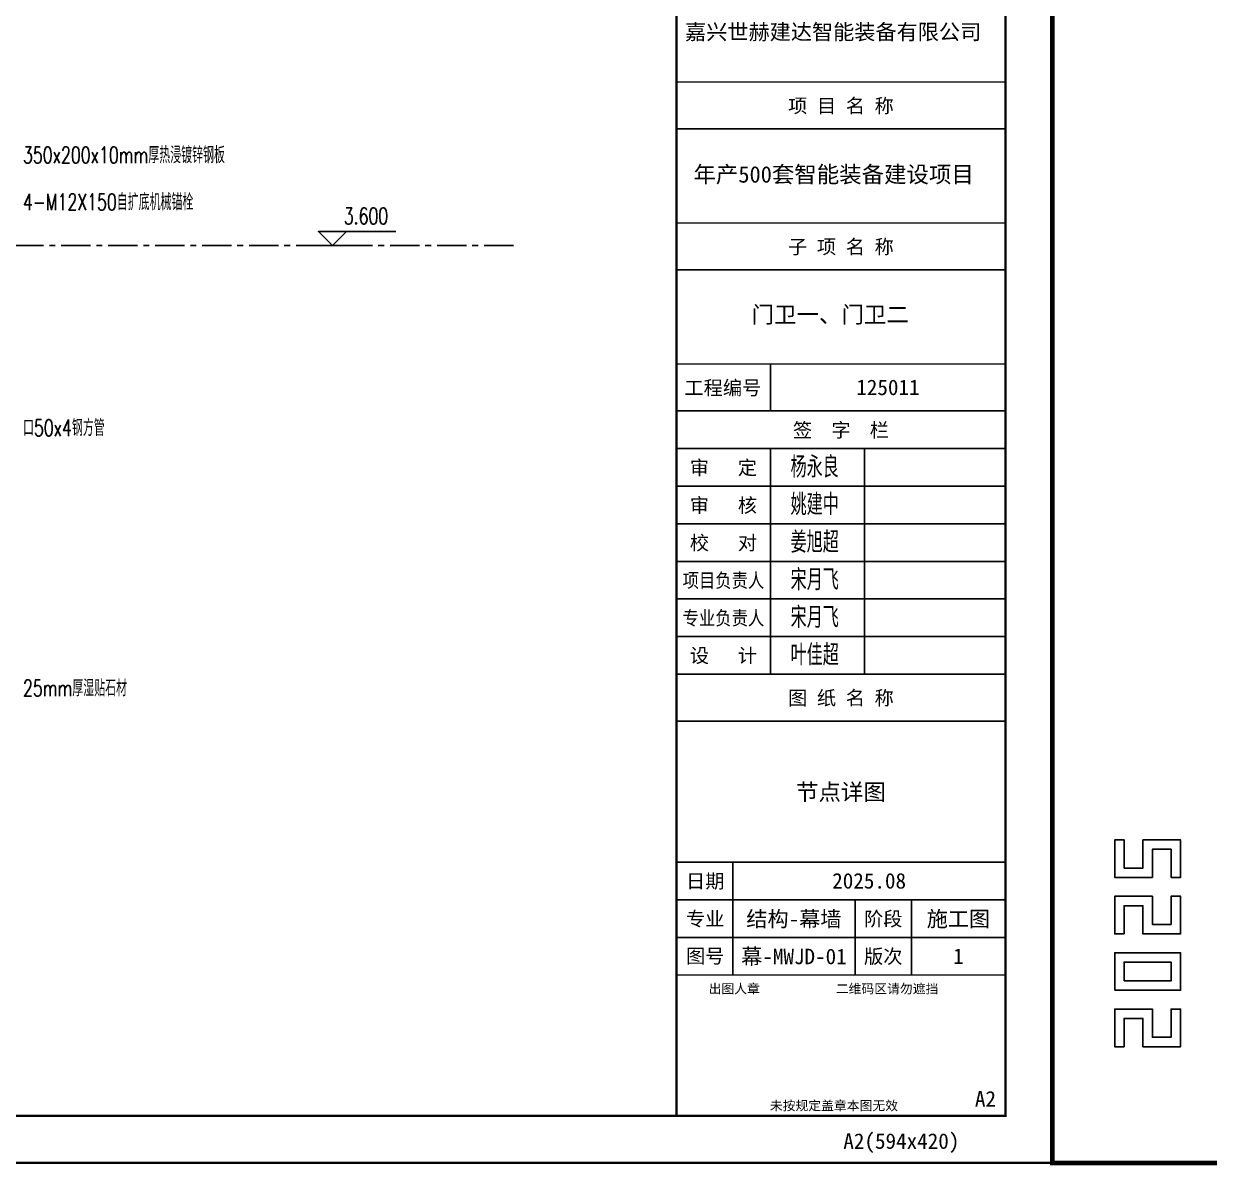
# Model space of a CAD drawing. Extents: x -202236 to 1002404, y -663931 to 1550022.
# Drawn here: x -941 to 68, y -357446 to -356474 of the extents above; entities that cross this region are included whole.
import ezdxf
from ezdxf.enums import TextEntityAlignment as Align
from ezdxf.xclip import XClip

# ---------------------------------------------------------------- set-up
doc = ezdxf.new("R2010")
doc.units = 0
doc.linetypes.add('ZN-CENTER', pattern=[2, 1.25, -0.25, 0.25, -0.25])
for name, color, linetype in [('!ZN6-轴线-1', 1, 'ZN-CENTER'), ('!ZN7-符号-173', 173, 'Continuous'), ('0-cxFrame', 155, 'Continuous'), ('A-AXIS-D', 1, 'Continuous'), ('A-HATCH-1', 252, 'Continuous'), ('A-SFCE', 30, 'Continuous'), ('qianming', 155, 'Continuous'), ('TEXT', 7, 'Continuous')]:
    doc.layers.add(name, color=color, linetype=linetype)
doc.layers.add('0-cxText', color=131, linetype='Continuous', lineweight=25)
doc.layers.add('A-WALL-HATCH', color=8, linetype='Continuous', lineweight=13)
doc.styles.add('BZHZ', font='bzxw', dxfattribs={"width": 0.8, "bigfont": 'bzhz'})
doc.styles.add('cx_biaoti', font='')
doc.styles.add('cx_tuming', font='simhei.ttf')
doc.styles.add('cx_tuqian1', font='')
doc.styles.add('DHTEXT-1', font='ROMANS.shx', dxfattribs={"width": 0.7, "bigfont": 'CHINESE.shx'})
doc.styles.add('ZNTextStyle', font='ROMANS.shx', dxfattribs={"width": 0.7, "bigfont": 'CHINESE.shx'})
doc.styles.add('黑体', font='simhei.ttf', dxfattribs={"height": 12})
doc.styles.get('cx_biaoti').set_extended_font_data('SimSun')
doc.styles.get('cx_tuqian1').set_extended_font_data('SimSun')

# ---------------------------------------------------------------- blocks, each defined once
blk = doc.blocks.new('zjcx_lan_qianzi(Dragon)')
for p, q in [((-7000, 4800), (0, 4800)), ((-5000, 4800), (-5000, 0)), ((-3000, 4800), (-3000, 0)), ((-7000, 4000), (0, 4000)), ((-7000, 3200), (0, 3200)), ((-7000, 2400), (0, 2400)), ((-7000, 1600), (0, 1600)), ((-7000, 800), (0, 800))]:
    blk.add_line(p, q)
at = {"const_width": 30}
blk.add_lwpolyline([(-7000, 5600), (0, 5600)], dxfattribs=at)
blk.add_lwpolyline([(-7000, 5600), (0, 5600), (0, 0), (-7000, 0)], close=True, dxfattribs=at)
at = {"style": 'cx_biaoti'}
for s, p in [('签  字  栏', (-3500, 5200)), ('审   定', (-6000, 4400)), ('审   核', (-6000, 3600)), ('校   对', (-6000, 2800)), ('设   计', (-6000, 400))]:
    blk.add_text(s, height=300, dxfattribs=at).set_placement(p, align=Align.MIDDLE)
at = {"style": 'cx_biaoti', "width": 0.85}
for s, p in [('项目负责人', (-6000, 2000)), ('专业负责人', (-6000, 1200))]:
    blk.add_text(s, height=300, dxfattribs=at).set_placement(p, align=Align.MIDDLE)
blk = doc.blocks.new('T-签字(Dragon)')
at = {"layer": '0-cxFrame'}
blk.add_blockref('zjcx_lan_qianzi(Dragon)', (0, 0), dxfattribs=at)
at = {"layer": 'qianming', "style": 'BZHZ', "width": 0.8}
for s, p in [('杨永良', (-4058, 4433)), ('姚建中', (-4058, 3633)), ('姜旭超', (-4058, 2833)), ('宋月飞', (-4058, 2033)), ('宋月飞', (-4058, 1233)), ('叶佳超', (-4058, 433))]:
    blk.add_text(s, height=450, dxfattribs=at).set_placement(p, align=Align.MIDDLE)
blk = doc.blocks.new('zjcx_lan_tuming(Dragon)')
for p, q in [((-7000, 8400), (0, 8400)), ((-5800, 3000), (-5800, 5400)), ((-7000, 4600), (0, 4600)), ((-3200, 3000), (-3200, 4600)), ((-2000, 3000), (-2000, 4600)), ((-7000, 3800), (0, 3800))]:
    blk.add_line(p, q)
at = {"const_width": 30}
for points in [[(-7000, 9400), (0, 9400)], [(-7000, 5400), (0, 5400)], [(-7000, 3000), (0, 3000)], [(-7000, 0), (0, 0)]]:
    blk.add_lwpolyline(points, dxfattribs=at)
blk.add_lwpolyline([(-7000, 9400), (0, 9400), (0, 0), (-7000, 0)], close=True)
at = {"style": 'cx_biaoti'}
for s, p in [('图 纸 名 称', (-3500, 8900)), ('日期', (-6388, 5000)), ('专业', (-6388, 4200)), ('阶段', (-2600, 4200)), ('图号', (-6388, 3400)), ('版次', (-2600, 3400))]:
    blk.add_text(s, height=300, dxfattribs=at).set_placement(p, align=Align.MIDDLE)
for s, p in [('出图人章', (-6316, 2607)), ('二维码区请勿遮挡', (-3609, 2607)), ('未按规定盖章本图无效', (-5013, 120))]:
    blk.add_text(s, height=200, dxfattribs=at).set_placement(p)
blk = doc.blocks.new('T-图签(Dragon)')
blk.add_blockref('zjcx_lan_tuming(Dragon)', (0, 0))
at = {"color": 3, "style": 'cx_biaoti'}
for s, p in [('2025.08', (-2900, 5000)), ('结构-幕墙 ', (-4389, 4199)), ('施工图', (-1000, 4200))]:
    blk.add_text(s, height=330, dxfattribs=at).set_placement(p, align=Align.MIDDLE)
blk = doc.blocks.new('zjcx_lan_xiangmu(Dragon)')
for p, q in [((-7000, 9000), (0, 9000)), ((-7000, 6000), (0, 6000)), ((-7000, 3000), (0, 3000)), ((-5000, 1000), (-5000, 0))]:
    blk.add_line(p, q)
at = {"const_width": 30}
for points in [[(-7000, 10000), (0, 10000)], [(-7000, 7000), (0, 7000)], [(-7000, 7000), (0, 7000)], [(-7000, 4000), (0, 4000)], [(-7000, 4000), (0, 4000)], [(-7000, 1000), (0, 1000)], [(-7000, 0), (0, 0)]]:
    blk.add_lwpolyline(points, dxfattribs=at)
blk.add_lwpolyline([(-7000, 10000), (0, 10000), (0, 0), (-7000, 0)], close=True)
at = {"style": 'cx_biaoti'}
for s, p in [('建 设 单 位', (-3500, 9500)), ('项 目 名 称', (-3500, 6500)), ('子 项 名 称', (-3500, 3500)), ('工程编号', (-6013, 500))]:
    blk.add_text(s, height=300, dxfattribs=at).set_placement(p, align=Align.MIDDLE)
blk = doc.blocks.new('T-项目(Dragon)')
blk.add_blockref('zjcx_lan_xiangmu(Dragon)', (0, 0))
at = {"color": 3, "style": 'cx_tuming'}
for s, height, p in [('嘉兴世赫建达智能装备有限公司', 330, (-6816, 7901)), ('年产500套智能装备建设项目 ', 350, (-6638, 4859)), ('门卫一、门卫二', 350, (-5399, 1876))]:
    blk.add_text(s, height=height, dxfattribs=at).set_placement(p)
blk = doc.blocks.new('zjcx_T2(Dragon)')
at = {"layer": '0-cxFrame', "const_width": 50}
blk.add_lwpolyline([(-7000, 40000), (0, 40000), (0, 0), (-7000, 0)], close=True, dxfattribs=at)
at = {"layer": '0-cxFrame'}
for name, p in [('T-项目(Dragon)', (0, 15000)), ('T-签字(Dragon)', (0, 9400)), ('T-图签(Dragon)', (0, 0))]:
    blk.add_blockref(name, p, dxfattribs=at)
blk = doc.blocks.new('TK22.A2 L(Dragon)')
at = {"layer": '0-cxFrame', "color": 7, "const_width": 0.5}
blk.add_lwpolyline([(0, 0), (-594, 0), (-594, 420), (0, 420)], close=True, dxfattribs=at)
at = {"layer": '0-cxFrame', "const_width": 0.5}
for points in [[(-80, 10), (-574, 10), (-574, 410), (-80, 410)], [(-10, 10), (-80, 10), (-80, 410), (-10, 410)]]:
    blk.add_lwpolyline(points, close=True, dxfattribs=at)
at = {"layer": 'Defpoints', "color": 2}
for points in [[(-586.37, 34.37), (-587.37, 34.37), (-587.37, 30.37), (-583.37, 30.37), (-583.37, 33.37), (-581.37, 33.37), (-581.37, 30.37), (-580.37, 30.37), (-580.37, 34.37), (-584.37, 34.37), (-584.37, 31.37), (-586.37, 31.37), (-586.37, 34.37)], [(-586.37, 24.37), (-587.37, 24.37), (-587.37, 28.37), (-583.37, 28.37), (-583.37, 25.37), (-581.37, 25.37), (-581.37, 28.37), (-580.37, 28.37), (-580.37, 24.37), (-584.37, 24.37), (-584.37, 27.37), (-586.37, 27.37), (-586.37, 24.37)], [(-586.37, 12.37), (-587.37, 12.37), (-587.37, 16.37), (-583.37, 16.37), (-583.37, 13.37), (-581.37, 13.37), (-581.37, 16.37), (-580.37, 16.37), (-580.37, 12.37), (-584.37, 12.37), (-584.37, 15.37), (-586.37, 15.37), (-586.37, 12.37)]]:
    blk.add_lwpolyline(points, dxfattribs=at)
for points in [[(-587.37, 18.37), (-587.37, 22.37), (-580.37, 22.37), (-580.37, 18.37)], [(-586.37, 19.37), (-586.37, 21.37), (-581.37, 21.37), (-581.37, 19.37)]]:
    blk.add_lwpolyline(points, close=True, dxfattribs=at)
at = {"layer": '0-cxFrame', "xscale": 0.01, "yscale": 0.01, "zscale": 0.01}
blk.add_blockref('zjcx_T2(Dragon)', (-10, 10), dxfattribs=at)
at = {"style": '黑体', "flags": 4}
blk.add_attdef('图幅', text='', height=3.3, dxfattribs=at).set_placement((-40, 3), align=Align.RIGHT)
at = {"layer": '0-cxFrame', "style": '黑体'}
blk.add_text('(594x420)', height=3.3, dxfattribs=at).set_placement((-40, 3))
at = {"layer": '0-cxText', "flags": 4}
for tag, height, style, p in [('建设单位', 3.5, 'cx_tuming', (-45, 240)), ('项目名称', 3.5, 'cx_tuming', (-45, 210)), ('子项名称', 3.5, 'cx_tuming', (-45, 180)), ('工程编号', 3.3, 'cx_tuqian1', (-35, 165)), ('图名1', 3.5, 'cx_tuming', (-45, 87)), ('图名2', 3.5, 'cx_tuming', (-45, 79)), ('图名3', 3.5, 'cx_tuming', (-45, 71)), ('出图日期', 3.3, 'cx_tuqian1', (-39, 60)), ('专业', 3.3, 'cx_tuqian1', (-55, 52)), ('图号', 3.3, 'cx_tuqian1', (-55, 44)), ('版次', 3.3, 'cx_tuqian1', (-20, 44))]:
    blk.add_attdef(tag, text='', height=height, dxfattribs=dict(at, style=style)).set_placement(p, align=Align.MIDDLE)
at = {"layer": 'Defpoints', "color": 6, "flags": 4}
for tag, height, style, p in [('tufu', 3.3, '黑体', (-12, 12)), ('dwfname', 4, 'cx_tuqian1', (-80, 3))]:
    blk.add_attdef(tag, text='', height=height, dxfattribs=dict(at, style=style)).set_placement(p, align=Align.RIGHT)
blk = doc.blocks.new('Zsymbol-Level')
at = {"ltscale": 10}
blk.add_line((3.48, 0), (-6.85, 0), dxfattribs=at)
blk.add_lwpolyline([(3, 3), (0, 0), (-3, 3), (13.45, 3)])
at = {"color": 0, "style": 'ZNTextStyle', "width": 0.7, "flags": 8}
blk.add_attdef('标高', text='', height=3.5, dxfattribs=at).set_placement((7.12, 6.31), align=Align.MIDDLE_CENTER)
blk.add_attdef('楼层号', text='', height=3.5, dxfattribs=at).set_placement((21.35, 6.29), align=Align.MIDDLE)
blk = doc.blocks.new('20250913160558')
at = {"layer": 'A-HATCH-1'}
h = blk.add_hatch(dxfattribs=at)
h.set_pattern_fill('混凝土', color=8, scale=20)
h.set_pattern_definition([(50, (-40599805973.28, -3386006410), (143.45203652015, -12.55042699652), [15, -165]), (355, (-40599805973.28, -3386006410), (-27.7502667226, 150.43842674), [12, -132]), (100.4514, (-40599805961.32, -3386006411.05), (115.7018763428, 137.8879084122), [12.748038, -140.2284224]), (46.1842, (-40599805973.28, -3386006370), (213.4482097251, -33.1038028658), [22.5, -247.5]), (96.6356, (-40599805955.49, -3386006372.76), (186.9325411097, 194.8235741801), [19.1220576, -210.3426]), (351.1842, (-40599805973.28, -3386006370), (186.9323890267, 194.8237201851), [18, -198]), (21, (-40599805953.28, -3386006380), (119.3814104237, -80.52377813307), [15, -165]), (326, (-40599805953.28, -3386006380), (48.6630663843, 145.03000900937), [12, -132]), (71.4514, (-40599805943.33, -3386006386.71), (168.0445257163, 64.506099342), [12.748038, -140.2284224]), (37.5, (-40599805973.276, -3386006410), (2.43197106346, 66.57877076626), [0, -130.4, 0, -134, 0, -132.5]), (7.5, (-40599805973.276, -3386006410), (52.61390748843, 78.88234237647), [0, -76.4, 0, -127.4, 0, -50.5]), (327.5, (-40599806017.876, -3386006410), (106.76448723448, -4.510974346876), [0, -50, 0, -156, 0, -207]), (317.5, (-40599806037.88, -3386006410), (116.63723386848, 20.02099646646), [0, -65, 0, -103.6, 0, -147])])
h.paths.add_polyline_path([(4150, -5270), (4150, -5080), (9250, -5080), (9250, -5270)])
h.paths.add_polyline_path([(0, -5270), (0, -5080), (3850, -5080), (3850, -5270)])
h = blk.add_hatch(dxfattribs=at)
h.set_pattern_fill('砂石碎砖', color=8, scale=10)
h.set_pattern_definition([(50, (-40599805973.276, -3386006410), (71.72601810687, -6.2752133697), [7.5, -82.5]), (355, (-40599805973.276, -3386006410), (-13.87513266396, 75.21921330899), [6, -66]), (100.4514, (-40599805967.3, -3386006410.52), (57.8509381714, 68.9439542061), [6.374019, -70.114211]), (46.1842, (-40599805973.28, -3386006390), (106.7241042853, -16.55190087903), [11.25, -123.75]), (96.6356, (-40599805964.38, -3386006391.38), (93.46627015755, 97.41178704382), [9.5610288, -105.1713]), (351.1842, (-40599805973.28, -3386006390), (93.46619451336, 97.41186009253), [9, -99]), (21, (-40599805963.276, -3386006395), (59.69070514017, -40.26188887982), [7.5, -82.5]), (326, (-40599805963.276, -3386006395), (24.33153377248, 72.51500411325), [6, -66]), (71.4514, (-40599805958.3, -3386006398.355), (84.02226285815, 32.253049671), [6.374019, -70.114211])])
h.paths.add_polyline_path([(4150, -5270), (9450, -5270), (9450, -5305), (4150, -5305)])
h.paths.add_polyline_path([(100, -5270), (3850, -5270), (3850, -5305), (100, -5305)])
at = {"layer": 'A-WALL-HATCH'}
h = blk.add_hatch(dxfattribs=at)
h.set_pattern_fill('夯实土壤', color=256, scale=40)
h.set_pattern_definition([(45, (-40599805926.08, -3386006360), (-158.9576044107, 158.9576044107), []), (45, (-40599805842.08, -3386006360), (-158.9576044107, 158.9576044107), []), (45, (-40599805758.08, -3386006360), (-158.9576044107, 158.9576044107), []), (135, (-40599805926.08, -3386006360), (-158.9576044107, -158.9576044107), [106, -118.8]), (135, (-40599805884.08, -3386006318), (-158.9576044107, -158.9576044107), [106, -118.8]), (135, (-40599805842.08, -3386006276), (-158.9576044107, -158.9576044107), [106, -118.8])])
h.paths.add_polyline_path([(9550, -5230), (10120.8, -5230), (10150, -5130), (11173.3, -5130), (11173.3, -5750), (9550, -5750)])
h.paths.add_polyline_path([(4200, -5305), (9250, -5305), (9250, -5590), (9250, -5750), (4200, -5750)])
h.paths.add_polyline_path([(51.2, -5305), (3900, -5305), (3900, -5750), (51.2, -5750)])
h.paths.add_polyline_path([(-4220, -5130), (-248.8, -5130), (-248.8, -5750), (-4220, -5750)])
at = {"layer": 'A-SFCE', "color": 8}
for p, q in [((-250, -5080), (9250, -5080)), ((9250, -5130), (-250, -5130)), ((-250, -5130), (9250, -5130)), ((9250, -5305), (-250, -5305))]:
    blk.add_line(p, q, dxfattribs=at)
blk.add_lwpolyline([(9250, -5270), (-250, -5270)], dxfattribs=at)

msp = doc.modelspace()

# ---------------------------------------------------------------- linework, layer by layer
at = {"layer": '!ZN6-轴线-1', "linetype": 'ZN-CENTER', "ltscale": 20}
msp.add_line((-524.54, -356663.33), (-1933.99, -356663.33), dxfattribs=at)

# ---------------------------------------------------------------- block references
at = {"layer": '!ZN7-符号-173', "color": 7, "ltscale": 70}
ref = msp.add_blockref('Zsymbol-Level', (-678.49, -356663.33), dxfattribs=dict(at, xscale=4, yscale=4, zscale=4))
ref.add_attrib('标高', '3.600', dxfattribs={"layer": '0', "color": 0, "height": 14, "style": 'ZNTextStyle', "width": 0.7}).set_placement((-650.01, -356638.09), align=Align.MIDDLE_CENTER)
at = {"layer": '0-cxFrame', "xscale": 8, "yscale": 8, "zscale": 8}
msp.add_blockref('TK22.A2 L(Dragon)', (4686.2, -357444.07), dxfattribs=at)
at = {"layer": '0-cxFrame'}
ref = msp.add_blockref('TK22.A2 L(Dragon)', (-65.8, -357444.07), dxfattribs=dict(at, xscale=4, yscale=4, zscale=4))
ref.add_attrib('图名2', '节点详图', dxfattribs={"layer": '0-cxText', "height": 14, "style": 'cx_tuming'}).set_placement((-245.8, -357128.07), align=Align.MIDDLE)
ref.add_attrib('工程编号', '125011', dxfattribs={"layer": '0-cxText', "height": 13.2, "style": 'cx_tuqian1'}).set_placement((-205.8, -356784.07), align=Align.MIDDLE)
ref.add_attrib('图号', '幕-MWJD-01', dxfattribs={"layer": '0-cxText', "height": 13.2, "style": 'cx_tuqian1'}).set_placement((-285.8, -357268.07), align=Align.MIDDLE)
ref.add_attrib('版次', '1', dxfattribs={"layer": '0-cxText', "height": 13.2, "style": 'cx_tuqian1'}).set_placement((-145.8, -357268.07), align=Align.MIDDLE)
ref.add_attrib('图幅', 'A2', dxfattribs={"layer": '0', "height": 13.2, "style": '黑体'}).set_placement((-225.8, -357432.07), align=Align.RIGHT)
ref.add_attrib('tufu', 'A2', dxfattribs={"layer": 'Defpoints', "color": 6, "height": 13.2, "style": '黑体'}).set_placement((-113.8, -357396.07), align=Align.RIGHT)
at = {"layer": 'A-AXIS-D', "ltscale": 800}
ref = msp.add_blockref('20250913160558', (-3288.63, -351411.69), dxfattribs=at)
XClip(ref).set_block_clipping_path([(8878.3221419092, -5852.6153185393), (11166.9362622546, -3030.562866794)])

# ---------------------------------------------------------------- texts
at = {"layer": 'TEXT', "ltscale": 40, "style": 'DHTEXT-1', "width": 0.7}
for s, p in [('350x200x10mm厚热浸镀锌钢板', (-941.95, -356586.24)), ('4-M12X150自扩底机械锚栓', (-941.95, -356626.24)), ('口50x4钢方管', (-941.95, -356818.43)), ('25mm厚湿贴石材', (-941.95, -357039.94))]:
    msp.add_text(s, height=14, dxfattribs=at).set_placement(p, align=Align.MIDDLE_LEFT)

doc.saveas('drawing.dxf')
